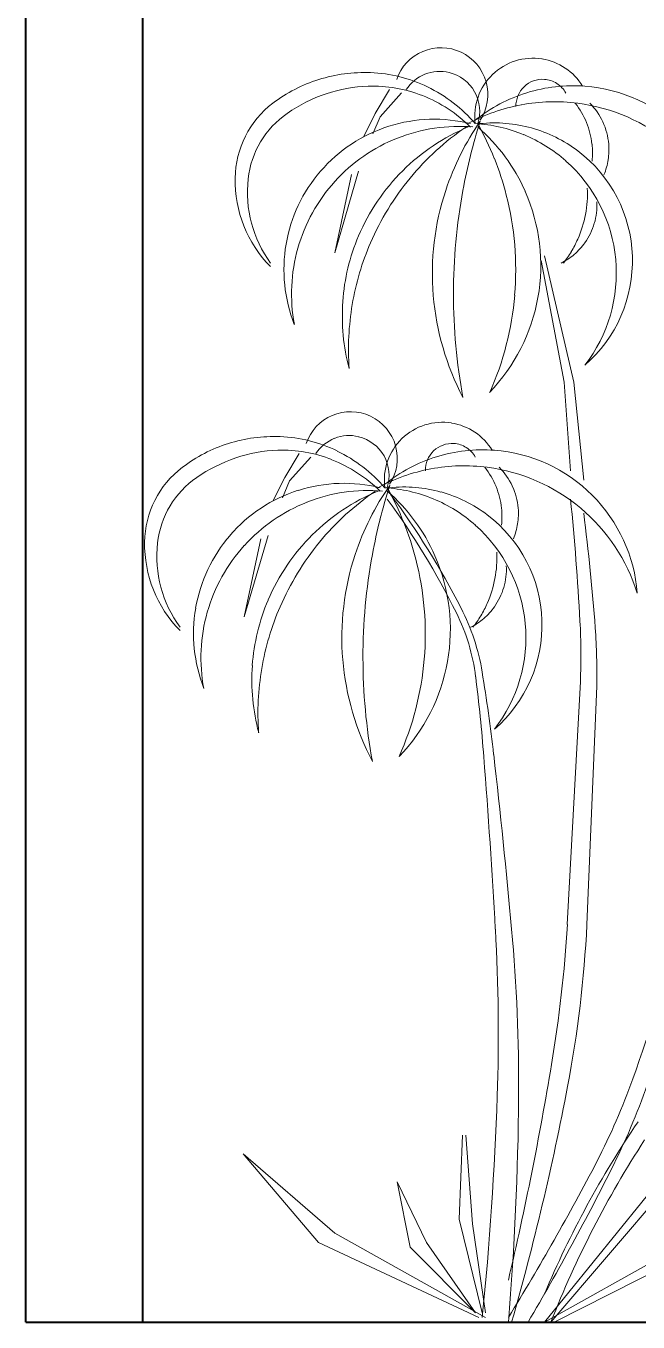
# Model space of a CAD drawing. Header units: millimetres. Extents: x 13204 to 24802, y 21209 to 40694.
# Drawn here: x 14871.1 to 14949.7, y 21393.8 to 21560.3 of the extents above; entities that cross this region are included whole.
import ezdxf

# ---------------------------------------------------------------- set-up
doc = ezdxf.new("R2010")
doc.units = ezdxf.units.MM
doc.linetypes.add('0', pattern=[0])
doc.layers.add('Paredes', color=1, linetype='Continuous', lineweight=40)
doc.layers.add('Vegetação', color=3, linetype='Continuous', lineweight=5)

# ---------------------------------------------------------------- blocks, each defined once
blk = doc.blocks.new('A$C28947A85')
at = {"layer": 'Vegetação', "color": 8, "linetype": '0'}
for p, q in [((-16.87, 163.18), (-16.87, 163.18)), ((-11.96, 163.08), (-11.96, 163.08)), ((-1.57, 162.2), (-1.57, 162.2)), ((-23.58, 160.46), (-23.58, 160.46)), ((-16.59, 160.24), (-16.59, 160.24)), ((-13.49, 160.46), (-13.49, 160.46)), ((-7.93, 160.2), (-7.93, 160.2)), ((1.42, 161.03), (1.42, 161.03)), ((-30.22, 159.57), (-30.22, 159.57)), ((-23.89, 158.71), (-23.89, 158.71)), ((-21.14, 158.27), (-22.97, 155.21)), ((-21.14, 158.27), (-21.14, 158.27)), ((-20.22, 159.58), (-20.22, 159.58)), ((-19, 158.27), (-19, 158.27)), ((-16.26, 158.62), (-16.26, 158.62)), ((-8.75, 159.27), (-8.75, 159.27)), ((-3.87, 158.65), (-3.87, 158.65)), ((-1.26, 159.58), (-1.26, 159.58)), ((0.33, 159.06), (0.33, 159.06)), ((3.63, 158.71), (3.63, 158.71)), ((3.94, 158.71), (3.94, 158.71)), ((-36.12, 156.52), (-36.12, 156.52)), ((-29.27, 157.73), (-29.27, 157.73)), ((-19.61, 157.84), (-22.36, 154.78)), ((-19.61, 157.84), (-19.61, 157.84)), ((-16.92, 157.5), (-16.92, 157.5)), ((-10.23, 157.98), (-10.23, 157.98)), ((-3.51, 157.87), (-3.51, 157.87)), ((1.49, 157.84), (1.49, 157.84)), ((2.71, 156.52), (2.71, 156.52)), ((3.02, 156.52), (3.02, 156.52)), ((4.55, 156.52), (4.55, 156.52)), ((-34.28, 155.21), (-34.28, 155.21)), ((-22.97, 155.21), (-24.5, 152.16)), ((-4.93, 156.09), (-4.93, 156.09)), ((-4.22, 156.32), (-4.22, 156.32)), ((-22.36, 154.78), (-23.28, 152.59)), ((-21.24, 153.57), (-21.24, 153.57)), ((-11.35, 153.47), (-11.35, 153.47)), ((-11.05, 153.9), (-11.05, 153.9)), ((-11.05, 153.47), (-11.05, 153.47)), ((-10.74, 153.9), (-10.74, 153.9)), ((-10.74, 153.47), (-10.74, 153.47)), ((-10.43, 153.47), (-10.43, 153.47)), ((-10.13, 154.34), (-10.13, 154.34)), ((-10.13, 153.9), (-10.13, 153.9)), ((-10.13, 153.9), (-10.13, 153.9)), ((-10.13, 153.9), (-10.13, 153.9)), ((-9.82, 153.9), (-9.82, 153.9)), ((-9.82, 153.9), (-9.82, 153.9)), ((-9.82, 153.47), (-9.82, 153.47)), ((-9.52, 154.34), (-9.52, 154.34)), ((-9.52, 153.9), (-9.52, 153.9)), ((-9.5, 154.2), (-9.5, 154.2)), ((-9.5, 154.2), (-9.5, 154.2)), ((-2.92, 153.35), (-2.92, 153.35)), ((4.15, 154.05), (4.15, 154.05)), ((6.24, 154.12), (6.24, 154.12)), ((-20.12, 152.04), (-20.12, 152.04)), ((-3.92, 152.48), (-3.92, 152.48)), ((-12.04, 149.93), (-12.04, 149.93)), ((3.02, 150.41), (3.02, 150.41)), ((4.85, 151.28), (4.85, 151.28)), ((4.91, 150.19), (4.91, 150.19)), ((6.99, 151.28), (6.99, 151.28)), ((-10.75, 149.8), (-10.75, 149.8)), ((-7.69, 149.43), (-7.69, 149.43)), ((-6.3, 149.65), (-6.3, 149.65)), ((1.49, 149.1), (1.49, 149.1)), ((4.85, 149.1), (4.85, 149.1)), ((6.92, 149.28), (6.92, 149.28)), ((-40.97, 146.92), (-40.97, 146.92)), ((-39.3, 146.81), (-39.3, 146.81)), ((-30, 147.79), (-30, 147.79)), ((-25.11, 147.79), (-28.17, 137.3)), ((-26.03, 147.35), (-28.17, 137.3)), ((-28.17, 146.48), (-28.17, 146.48)), ((-26.03, 147.35), (-26.03, 147.35)), ((-25.11, 147.79), (-25.11, 147.79)), ((-19.45, 147.85), (-19.45, 147.85)), ((-18.52, 146.9), (-18.52, 146.9)), ((6.38, 147.35), (6.38, 147.35)), ((-13.93, 145.34), (-13.93, 145.34)), ((-11.72, 145.34), (-11.72, 145.34)), ((-3.71, 145.16), (-3.71, 145.16)), ((4.24, 145.6), (4.24, 145.6)), ((-6.15, 144.73), (-6.15, 144.73)), ((5.46, 143.85), (5.46, 143.85)), ((4.01, 142.25), (4.01, 142.25)), ((5.14, 141.1), (5.14, 141.1)), ((-34.42, 138.42), (-34.42, 138.42)), ((-25.11, 139.48), (-25.11, 139.48)), ((-23.58, 138.61), (-23.58, 138.61)), ((3.02, 139.05), (3.02, 139.05)), ((3.94, 138.61), (3.94, 138.61)), ((-32.92, 137.91), (-32.92, 137.91)), ((-1.26, 136.92), (-1.26, 136.92)), ((-1.26, 136.92), (2.52, 120.71)), ((2.2, 137.46), (2.2, 137.46)), ((2.57, 137.11), (2.57, 137.11)), ((10.04, 136.86), (10.04, 136.86)), ((-36.42, 135.99), (-36.42, 135.99)), ((-36.42, 135.55), (-36.42, 135.55)), ((1.26, 120.71), (-1.68, 136.32)), ((0.88, 135.99), (0.88, 135.99)), ((1.18, 135.99), (1.18, 135.99)), ((7.89, 136.47), (7.89, 136.47)), ((-15.53, 131.82), (-15.53, 131.82)), ((-12.93, 132.04), (-12.93, 132.04)), ((-5.07, 131.87), (-5.07, 131.87)), ((-2.08, 131.58), (-2.08, 131.58)), ((-27.14, 131.07), (-27.14, 131.07)), ((-25.93, 130.69), (-25.93, 130.69)), ((-33.37, 128.12), (-33.37, 128.12)), ((-33.37, 128.12), (-33.37, 128.12)), ((-26.33, 122.44), (-26.33, 122.44)), ((-26.33, 122.44), (-26.33, 122.44)), ((3.94, 122.88), (3.94, 122.88)), ((3.94, 122.88), (3.94, 122.88)), ((2.1, 109.3), (1.26, 120.71)), ((2.52, 120.71), (3.78, 108.1)), ((-11.72, 118.75), (-11.72, 118.75)), ((-11.72, 118.75), (-11.72, 118.75)), ((-8.29, 119.38), (-8.29, 119.38)), ((-8.29, 119.38), (-8.29, 119.38)), ((-28.49, 116.43), (-28.49, 116.43)), ((-23.58, 116.33), (-23.58, 116.33)), ((-13.19, 115.45), (-13.19, 115.45)), ((-35.2, 113.71), (-35.2, 113.71)), ((-28.21, 113.49), (-28.21, 113.49)), ((-25.11, 113.71), (-25.11, 113.71)), ((-19.54, 113.44), (-19.54, 113.44)), ((-10.2, 114.28), (-10.2, 114.28)), ((-41.84, 112.82), (-41.84, 112.82)), ((-35.51, 111.96), (-35.51, 111.96)), ((-31.84, 112.83), (-31.84, 112.83)), ((-27.88, 111.87), (-27.88, 111.87)), ((-20.37, 112.51), (-20.37, 112.51)), ((-15.49, 111.89), (-15.49, 111.89)), ((-12.88, 112.83), (-12.88, 112.83)), ((-11.28, 112.3), (-11.28, 112.3)), ((-7.99, 111.96), (-7.99, 111.96)), ((-7.68, 111.96), (-7.68, 111.96)), ((-40.89, 110.98), (-40.89, 110.98)), ((-32.76, 111.52), (-34.59, 108.46)), ((-31.23, 111.08), (-33.98, 108.02)), ((-32.76, 111.52), (-32.76, 111.52)), ((-31.23, 111.08), (-31.23, 111.08)), ((-30.62, 111.52), (-30.62, 111.52)), ((-28.54, 110.75), (-28.54, 110.75)), ((-21.85, 111.23), (-21.85, 111.23)), ((-15.13, 111.12), (-15.13, 111.12)), ((-10.13, 111.08), (-10.13, 111.08)), ((-47.74, 109.77), (-47.74, 109.77)), ((-45.9, 108.46), (-45.9, 108.46)), ((-34.59, 108.46), (-36.12, 105.4)), ((-16.55, 109.34), (-16.55, 109.34)), ((-15.84, 109.57), (-15.84, 109.57)), ((-8.91, 109.77), (-8.91, 109.77)), ((-8.6, 109.77), (-8.6, 109.77)), ((-7.07, 109.77), (-7.07, 109.77)), ((2.1, 109.3), (2.1, 109.3)), ((-33.98, 108.02), (-34.89, 105.84)), ((-32.85, 106.81), (-32.85, 106.81)), ((-22.97, 106.71), (-22.97, 106.71)), ((-22.67, 107.15), (-22.67, 107.15)), ((-22.67, 106.71), (-22.67, 106.71)), ((-22.36, 107.15), (-22.36, 107.15)), ((-22.36, 106.71), (-22.36, 106.71)), ((-22.05, 106.71), (-22.05, 106.71)), ((-21.75, 107.59), (-21.75, 107.59)), ((-21.75, 107.15), (-21.75, 107.15)), ((-21.75, 107.15), (-21.75, 107.15)), ((-21.75, 107.15), (-21.75, 107.15)), ((-21.44, 107.15), (-21.44, 107.15)), ((-21.44, 107.15), (-21.44, 107.15)), ((-21.44, 106.71), (-21.44, 106.71)), ((-21.14, 107.59), (-21.14, 107.59)), ((-21.14, 107.15), (-21.14, 107.15)), ((-21.12, 107.45), (-21.12, 107.45)), ((-21.12, 107.45), (-21.12, 107.45)), ((-14.54, 106.59), (-14.54, 106.59)), ((-7.47, 107.3), (-7.47, 107.3)), ((-5.38, 107.37), (-5.38, 107.37)), ((-31.74, 105.29), (-31.74, 105.29)), ((-21.43, 105.69), (-21.43, 105.69)), ((-21.01, 106.29), (-21.01, 106.29)), ((-15.53, 105.72), (-15.53, 105.72)), ((2.1, 105.69), (2.1, 105.69)), ((4.88, 106.17), (4.88, 106.17)), ((-8.6, 103.65), (-8.6, 103.65)), ((-6.77, 104.53), (-6.77, 104.53)), ((-6.71, 103.44), (-6.71, 103.44)), ((-4.63, 104.53), (-4.63, 104.53)), ((3.4, 104.51), (3.4, 104.51)), ((3.78, 103.89), (3.78, 103.89)), ((-23.66, 103.18), (-23.66, 103.18)), ((-22.37, 103.05), (-22.37, 103.05)), ((-19.31, 102.68), (-19.31, 102.68)), ((-17.92, 102.9), (-17.92, 102.9)), ((-10.13, 102.34), (-10.13, 102.34)), ((-6.77, 102.34), (-6.77, 102.34)), ((-4.69, 102.53), (-4.69, 102.53)), ((-52.59, 100.16), (-52.59, 100.16)), ((-50.92, 100.05), (-50.92, 100.05)), ((-41.62, 101.03), (-41.62, 101.03)), ((-36.73, 101.03), (-39.79, 90.55)), ((-37.65, 100.6), (-39.79, 90.55)), ((-37.65, 100.6), (-37.65, 100.6)), ((-36.73, 101.03), (-36.73, 101.03)), ((-31.06, 101.1), (-31.06, 101.1)), ((-30.14, 100.15), (-30.14, 100.15)), ((-5.24, 100.6), (-5.24, 100.6)), ((-39.79, 99.72), (-39.79, 99.72)), ((-25.55, 98.58), (-25.55, 98.58)), ((-23.34, 98.58), (-23.34, 98.58)), ((-15.33, 98.41), (-15.33, 98.41)), ((-7.38, 98.85), (-7.38, 98.85)), ((-17.77, 97.97), (-17.77, 97.97)), ((-6.15, 97.1), (-6.15, 97.1)), ((-7.61, 95.5), (-7.61, 95.5)), ((-6.48, 94.35), (-6.48, 94.35)), ((10.66, 93.6), (10.66, 93.6)), ((10.66, 93.6), (10.66, 93.6)), ((-46.04, 91.67), (-46.04, 91.67)), ((-36.73, 92.73), (-36.73, 92.73)), ((-35.2, 91.86), (-35.2, 91.86)), ((-11.97, 91.7), (-11.97, 91.7)), ((-8.6, 92.29), (-8.6, 92.29)), ((-7.68, 91.86), (-7.68, 91.86)), ((-44.53, 91.16), (-44.53, 91.16)), ((-12.56, 91.08), (-12.56, 91.08)), ((-9.42, 90.71), (-9.42, 90.71)), ((-9.05, 90.36), (-9.05, 90.36)), ((-1.58, 90.11), (-1.58, 90.11)), ((3.31, 90.01), (3.31, 90.01)), ((-48.04, 89.24), (-48.04, 89.24)), ((-48.04, 88.8), (-48.04, 88.8)), ((-10.74, 89.24), (-10.74, 89.24)), ((-10.43, 89.24), (-10.43, 89.24)), ((-3.72, 89.72), (-3.72, 89.72)), ((5.26, 89.15), (5.26, 89.15)), ((-27.15, 85.06), (-27.15, 85.06)), ((-24.55, 85.29), (-24.55, 85.29)), ((-16.69, 85.12), (-16.69, 85.12)), ((-38.76, 84.31), (-38.76, 84.31)), ((-37.55, 83.94), (-37.55, 83.94)), ((-13.7, 84.82), (-13.7, 84.82)), ((-9.25, 83.47), (-9.25, 83.47)), ((-10.09, 82.87), (-10.09, 82.87)), ((1.68, 51.04), (3.36, 82.27)), ((5.46, 81.67), (4.2, 51.04)), ((5.46, 81.67), (5.46, 81.67)), ((-44.98, 81.37), (-44.98, 81.37)), ((-44.98, 81.37), (-44.98, 81.37)), ((-37.95, 75.69), (-37.95, 75.69)), ((-37.95, 75.69), (-37.95, 75.69)), ((-7.68, 76.13), (-7.68, 76.13)), ((-7.68, 76.13), (-7.68, 76.13)), ((-23.34, 71.99), (-23.34, 71.99)), ((-23.34, 71.99), (-23.34, 71.99)), ((-19.91, 72.63), (-19.91, 72.63)), ((-19.91, 72.63), (-19.91, 72.63)), ((-9.04, 72.59), (-9.04, 72.59)), ((-7.77, 72.87), (-7.77, 72.87)), ((-7.56, 50.44), (-7.56, 50.44)), ((-5.46, 50.44), (-5.46, 50.44)), ((1.68, 51.04), (1.68, 51.04)), ((-0.35, 33.09), (-0.35, 33.09)), ((1.72, 30.27), (1.72, 30.27)), ((10.08, 31.23), (10.08, 31.23)), ((-7.33, 29), (-7.33, 29)), ((-4.58, 28.93), (-4.58, 28.93)), ((10.76, 25.72), (10.76, 25.72)), ((-12.19, 13.21), (-11.77, 24.02)), ((-11.35, 24.02), (-11.35, 24.02)), ((-11.35, 24.02), (-10.51, 12.61)), ((-1.26, 0), (17.23, 22.82)), ((-30.26, 10.21), (-39.92, 21.62)), ((-39.92, 21.62), (-28.16, 11.41)), ((18.07, 21.62), (-0.42, 0)), ((5.48, 20.63), (5.48, 20.63)), ((7.63, 20.23), (7.63, 20.23)), ((-18.49, 9.61), (-20.17, 18.02)), ((-20.17, 18.02), (-20.17, 18.02)), ((-20.17, 18.02), (-16.39, 10.21)), ((-9.25, 1.2), (-12.19, 13.21)), ((-10.51, 12.61), (-8.83, 1.2)), ((-9.67, 0.6), (-30.26, 10.21)), ((-28.16, 11.41), (-8.83, 0.6)), ((-16.39, 10.21), (-10.09, 1.2)), ((-1.26, 0), (18.07, 10.81)), ((20.17, 10.21), (0, 0)), ((-10.09, 1.2), (-18.49, 9.61)), ((-5.88, 5.41), (-5.88, 5.41)), ((-1.26, 3.6), (-1.26, 3.6)), ((-10.09, 1.2), (-10.09, 1.2)), ((-9.67, 0.6), (-9.67, 0.6)), ((-9.25, 1.2), (-9.25, 1.2)), ((-9.25, 0.6), (-9.25, 0.6)), ((-5.88, 0.6), (-5.88, 0.6)), ((-5.88, 0), (-5.88, 0)), ((-5.46, 0), (-5.46, 0)), ((-3.36, 0), (-3.36, 0)), ((-1.26, 0), (-1.26, 0)), ((-1.26, 0), (-1.26, 0)), ((-0.42, 0), (-0.42, 0))]:
    blk.add_line(p, q, dxfattribs=at)
for centre, major_axis, start_param, end_param in [((-14.54, 157.66), (4.24, 4.24), 1.184822, 2.028826), ((-14.53, 157.65), (-4.24, 4.24), -1.227403, -0.384549), ((-14.53, 157.65), (-4.24, 4.24), 4.199385, 5.056468), ((-2.74, 154.85), (-5.27, 5.27), -0.943714, -0.015486), ((-2.75, 154.83), (-5.28, 5.28), -1.376614, -0.944009), ((-24.34, 140.81), (-13.9, 13.9), -0.823886, -0.481506), ((-24.28, 142.17), (-12.94, 12.94), -1.239062, -0.823736), ((-14.7, 155.47), (-3.63, 3.63), -0.407151, 0.207921), ((-14.7, 155.49), (3.62, 3.62), 0.546421, 1.16412), ((-14.7, 155.48), (-3.63, 3.63), 4.437479, 5.25966), ((-2.74, 154.85), (-5.27, 5.27), -0.015007, 0.912731), ((-2.73, 154.86), (-5.26, 5.26), 4.471211, 4.905749), ((-24.46, 141.18), (13.63, 13.63), 1.089146, 1.43536), ((-23.2, 139.72), (-13.44, 13.44), -0.749389, -0.460643), ((-23.26, 141.58), (-12.12, 12.12), -1.164696, -0.748918), ((-24.7, 141.3), (-13.62, 13.62), 4.640028, 5.04444), ((-14.53, 157.65), (-4.25, 4.25), 3.34379, 4.199828), ((-1.5, 156.16), (-2.42, 2.42), -0.024034, 0.807492), ((-1.5, 156.16), (-2.43, 2.43), -0.855582, -0.024193), ((2.4, 138.83), (-14.1, 14.1), -0.862538, -0.484217), ((-1.51, 156.16), (-2.43, 2.43), -1.350697, -0.856654), ((-1.51, 156.15), (-2.43, 2.43), 4.437563, 4.930835), ((2.4, 138.83), (14.1, 14.1), 6.283067, 6.991386), ((-28.68, 146.74), (-8.69, 8.69), -0.135694, 0.770973), ((-22.91, 138.78), (-14.14, 14.14), -0.461542, -0.179983), ((-23.82, 140.19), (13.18, 13.18), 0.007419, 0.405928), ((-14.69, 155.48), (-3.62, 3.62), 3.614034, 4.437784), ((2.38, 138.87), (-14.07, 14.07), -0.484535, -0.105458), ((0.04, 133.41), (-16.48, 16.48), -0.913408, -0.601334), ((-5.33, 150.18), (7.24, 7.24), 5.886017, 6.166083), ((0.05, 133.42), (16.47, 16.47), 0.087306, 0.65752), ((-1.41, 150.55), (5.97, 5.97), 5.934879, 6.284789), ((-27.57, 145.5), (8.35, 8.35), 1.390041, 2.245482), ((0.03, 133.48), (-16.43, 16.43), -0.601437, -0.288468), ((-15.4, 135.18), (-13.64, 13.64), -0.478163, 0.073056), ((-15.39, 135.18), (13.64, 13.64), 0.54179, 1.092989), ((-12.24, 132.05), (-15.2, 15.2), -0.869359, -0.409947), ((-0.9, 129.19), (18.61, 18.61), 1.181424, 1.567877), ((8.23, 124.89), (24.49, 24.49), 1.386002, 1.667482), ((18.42, 134.72), (-24.07, 24.07), 0.176136, 0.322166), ((59.68, 132.22), (-51.33, 51.33), 0.477741, 0.5407), ((-11.28, 134.64), (-13.65, 13.65), -1.177131, -0.845329), ((-43.77, 134.98), (27.48, 27.48), 5.878747, 6.006238), ((-25.24, 135.71), (16.63, 16.63), 6.132638, 6.353665), ((-7.68, 136.29), (12.52, 12.52), 0.513282, 0.889428), ((-7.69, 136.25), (12.55, 12.55), 0.137912, 0.513274), ((-5.35, 150.18), (7.25, 7.25), 5.605335, 5.884983), ((-1.39, 150.56), (5.95, 5.95), 5.583073, 5.934044), ((-12.25, 132.07), (-15.18, 15.18), -0.410105, 0.049862), ((-11.27, 134.7), (13.61, 13.61), 0.060257, 0.393052), ((18.67, 134.58), (24.27, 24.27), 1.892644, 2.03751), ((-7.68, 136.27), (-12.54, 12.54), 3.960376, 4.84992), ((-5.32, 150.18), (-7.24, 7.24), 3.92756, 4.034443), ((-5.36, 150.2), (7.27, 7.27), 5.39059, 5.497138), ((-1.42, 150.57), (-5.97, 5.97), 3.773538, 4.01135), ((59.2, 132.28), (-50.99, 50.99), 0.539951, 0.603352), ((-43.39, 135.15), (27.19, 27.19), 5.749575, 5.878442), ((-25.36, 135.64), (-16.73, 16.73), 4.341331, 4.561054), ((-11.28, 134.68), (-13.62, 13.62), 4.020092, 4.772846), ((-1.51, 150.6), (6.04, 6.04), 5.106378, 5.341808), ((-25.09, 146.68), (11.24, 11.24), 2.34158, 3.132332), ((-23.96, 145.1), (-10.91, 10.91), 0.674472, 1.416648), ((-15.4, 135.17), (13.65, 13.65), 1.643713, 2.186848), ((-12.23, 132.04), (15.2, 15.2), 1.620438, 2.080005), ((-0.93, 129.21), (18.58, 18.58), 1.567481, 1.954413), ((8.22, 124.89), (24.49, 24.49), 1.667348, 1.948828), ((18.52, 134.65), (24.16, 24.16), 2.038179, 2.439331), ((60.29, 132.04), (-51.78, 51.78), 0.602836, 0.785443), ((-25.26, 135.7), (-16.64, 16.64), 3.751027, 4.340955), ((-10.19, 144.91), (-10.22, 10.22), 3.742133, 3.974874), ((-43.51, 135.12), (-27.27, 27.27), 3.842715, 4.178714), ((-2.88, 143.43), (5.91, 5.91), 5.215012, 5.548013), ((-10.28, 144.92), (10.28, 10.28), 5.081863, 5.313208), ((-2.88, 143.45), (-5.91, 5.91), 3.30967, 3.64267), ((-15.4, 135.17), (-13.65, 13.65), 0.615981, 1.159037), ((-0.93, 129.19), (-18.59, 18.59), 0.383119, 0.714077), ((8.23, 124.88), (24.5, 24.5), 1.948668, 2.187641), ((-10.69, 145.16), (-10.61, 10.61), 3.388586, 3.507706), ((-2.92, 143.49), (5.95, 5.95), 4.637524, 4.879099), ((-12.26, 132.05), (15.18, 15.18), 2.079955, 2.540242), ((-2.9, 143.5), (-5.95, 5.95), 2.8217, 3.063628), ((-10.29, 144.96), (-10.3, 10.3), 3.263626, 3.386404), ((-7.68, 136.27), (12.53, 12.53), 4.641402, 5.531226), ((-11.29, 134.69), (13.62, 13.62), 4.838231, 5.590624), ((18.52, 134.66), (24.16, 24.16), 2.439418, 2.840528), ((60.24, 132.03), (-51.74, 51.74), 0.785329, 0.968019), ((-43.51, 135.12), (-27.28, 27.28), 3.5067, 3.842635), ((-25.27, 135.71), (-16.65, 16.65), 3.161062, 3.75069), ((-0.93, 129.18), (-18.58, 18.58), 0.713515, 1.044524), ((8.26, 124.87), (-24.52, 24.52), 0.616852, 0.855535), ((-26.15, 110.9), (4.25, 4.25), 0.343624, 1.186151), ((-26.15, 110.9), (4.25, 4.25), 1.185803, 2.028526), ((-26.14, 110.9), (4.24, 4.24), 5.769633, 6.627285), ((-14.36, 108.1), (5.27, 5.27), 0.62744, 1.555352), ((-14.36, 108.09), (-5.27, 5.27), -1.376899, -0.943538), ((-35.96, 94.08), (13.89, 13.89), 0.746781, 1.089471), ((-35.91, 95.37), (-12.98, 12.98), -1.238549, -0.824185), ((-26.31, 108.72), (-3.63, 3.63), -0.40709, 0.207962), ((-26.32, 108.73), (3.62, 3.62), 0.547711, 1.163671), ((-26.32, 108.72), (3.62, 3.62), 6.008434, 6.830948), ((-14.36, 108.1), (5.27, 5.27), 1.555266, 2.483598), ((-14.37, 108.09), (5.28, 5.28), 6.0427, 6.475757), ((-36.09, 94.46), (13.6, 13.6), 1.088818, 1.435632), ((-34.82, 92.94), (-13.46, 13.46), -0.749307, -0.460923), ((-34.88, 94.85), (-12.11, 12.11), -1.164875, -0.748737), ((-36.3, 94.57), (-13.6, 13.6), 4.639658, 5.04458), ((-26.16, 110.9), (4.25, 4.25), 4.915004, 5.770296), ((-13.12, 109.41), (2.42, 2.42), 1.546586, 2.378288), ((-13.12, 109.41), (-2.42, 2.42), -0.856169, -0.02354), ((-9.22, 92.09), (-14.09, 14.09), -0.862691, -0.484238), ((-13.13, 109.4), (-2.43, 2.43), -1.350727, -0.857291), ((-13.13, 109.41), (2.43, 2.43), 6.008051, 6.502626), ((-9.22, 92.08), (-14.1, 14.1), 4.712241, 5.420703), ((-34.5, 91.96), (14.18, 14.18), 1.109628, 1.39032), ((-35.44, 93.43), (13.18, 13.18), 0.007466, 0.405986), ((-26.32, 108.73), (3.62, 3.62), 5.185334, 6.008167), ((-9.22, 92.09), (14.09, 14.09), 1.086638, 1.465095), ((-11.57, 86.67), (16.47, 16.47), 0.657482, 0.969678), ((-40.31, 99.98), (8.69, 8.69), 1.434697, 2.341664), ((-39.18, 98.74), (-8.36, 8.36), -0.180126, 0.674305), ((-11.57, 86.67), (16.47, 16.47), 0.969746, 1.281952), ((-16.95, 103.43), (7.24, 7.24), 5.885408, 6.165523), ((-11.57, 86.67), (16.47, 16.47), 0.087206, 0.657446), ((-13.02, 103.8), (5.96, 5.96), 5.934945, 6.285209), ((-27.01, 88.41), (-13.66, 13.66), -0.477848, 0.072859), ((-27.01, 88.42), (-13.64, 13.64), -1.029006, -0.477814), ((-23.86, 85.3), (-15.2, 15.2), -0.869376, -0.409912), ((-12.51, 82.44), (18.6, 18.6), 1.181554, 1.567977), ((-3.41, 78.15), (24.48, 24.48), 1.385844, 1.667495), ((6.92, 87.89), (24.17, 24.17), 1.747115, 1.892557), ((49.02, 85.18), (52.04, 52.04), 2.048857, 2.110979), ((-22.89, 87.93), (-13.61, 13.61), -1.177715, -0.845012), ((-55.39, 88.23), (-27.48, 27.48), 4.307949, 4.435413), ((-36.89, 88.93), (-16.66, 16.66), 4.561899, 4.782562), ((-19.3, 89.54), (12.52, 12.52), 0.51322, 0.88961), ((-19.31, 89.49), (12.56, 12.56), 0.137862, 0.513054), ((-16.99, 103.42), (7.27, 7.27), 5.605463, 5.884532), ((-13.04, 103.8), (5.97, 5.97), 5.583851, 5.933658), ((-23.85, 85.29), (15.2, 15.2), 1.160901, 1.620231), ((-103.67, 45.77), (-71.95, 71.95), 4.388465, 4.556687), ((-109.01, 41.65), (77.21, 77.21), 5.973942, 6.131384), ((-22.91, 87.9), (13.64, 13.64), 0.06091, 0.393037), ((-334.73, 71.87), (239.37, 239.37), 5.551379, 5.59786), ((-9.23, 92.07), (14.11, 14.11), 5.574692, 6.282817), ((-19.3, 89.52), (12.54, 12.54), 5.531282, 6.420638), ((-16.72, 103.44), (-7.08, 7.08), 3.927074, 4.03635), ((-16.75, 103.44), (7.1, 7.1), 5.388387, 5.49733), ((-13.01, 103.82), (5.95, 5.95), 5.34347, 5.582332), ((-11.59, 86.66), (16.48, 16.48), 5.800169, 6.370098), ((-296.23, 66.31), (-213.8, 213.8), 4.002604, 4.051607), ((6.88, 87.9), (-24.14, 24.14), 0.321576, 0.467216), ((48.5, 85.34), (51.65, 51.65), 2.111298, 2.173868), ((-55.14, 88.36), (27.28, 27.28), 5.749756, 5.878181), ((-36.92, 88.92), (-16.68, 16.68), 4.341353, 4.561692), ((-22.89, 87.93), (-13.61, 13.61), 4.020009, 4.773015), ((-13.1, 103.84), (6.01, 6.01), 5.105901, 5.342067), ((-36.7, 99.93), (11.24, 11.24), 2.341739, 3.13239), ((-35.59, 98.34), (-10.91, 10.91), 0.674338, 1.416901), ((-27.01, 88.41), (13.65, 13.65), 1.6439, 2.186701), ((-12.51, 82.43), (-18.61, 18.61), -0.003109, 0.38318), ((-3.38, 78.12), (24.5, 24.5), 1.667406, 1.948738), ((-23.87, 85.31), (15.19, 15.19), 1.620398, 2.080375), ((6.87, 87.9), (-24.14, 24.14), 0.467255, 0.868735), ((48.64, 85.29), (51.76, 51.76), 2.1736, 2.356262), ((-36.87, 88.94), (16.64, 16.64), 5.321829, 5.911753), ((-21.9, 98.16), (10.28, 10.28), 5.313855, 5.545195), ((-55.15, 88.36), (-27.29, 27.29), 3.842933, 4.178673), ((-14.5, 96.69), (5.91, 5.91), 5.214315, 5.547411), ((-21.86, 98.16), (-10.25, 10.25), 3.510322, 3.742358), ((-14.49, 96.69), (-5.9, 5.9), 3.30951, 3.642713), ((-27.02, 88.42), (13.64, 13.64), 2.186762, 2.730015), ((-12.54, 82.43), (18.59, 18.59), 1.953754, 2.284656), ((-3.35, 78.12), (24.53, 24.53), 1.948895, 2.187511), ((-36.64, 78.97), (19.63, 19.63), 5.66057, 5.973755), ((-21.94, 98.21), (10.32, 10.32), 4.958125, 5.080607), ((-14.52, 96.73), (-5.94, 5.94), 3.066055, 3.308146), ((-23.89, 85.3), (-15.18, 15.18), 0.509149, 0.969623), ((-35.46, 79.7), (-18.08, 18.08), 4.05156, 4.388368), ((-14.49, 96.71), (5.92, 5.92), 4.392239, 4.635357), ((-21.96, 98.24), (-10.34, 10.34), 3.263722, 3.386023), ((-19.3, 89.52), (12.54, 12.54), 4.641481, 5.530885), ((-78.71, 85.58), (58.08, 58.08), 5.457477, 5.551668), ((-22.9, 87.93), (13.62, 13.62), 4.837921, 5.590664), ((-72.11, 83.35), (54.86, 54.86), 5.476115, 5.572604), ((6.89, 87.9), (-24.15, 24.15), 0.868472, 1.269786), ((48.63, 85.28), (51.75, 51.75), 2.35612, 2.538805), ((-55.11, 88.37), (27.26, 27.26), 5.077321, 5.413485), ((-12.53, 82.43), (18.59, 18.59), 2.284429, 2.615259), ((-3.35, 78.12), (24.53, 24.53), 2.187661, 2.426329), ((-36.88, 88.96), (-16.65, 16.65), 3.16083, 3.750623), ((-226.19, 47.87), (155.45, 155.45), 5.611774, 5.660459), ((-231.46, 55.26), (-157.75, 157.75), 4.004753, 4.051078), ((-1017.47, -5.91), (715.22, 715.22), 5.553531, 5.575477), ((-975.82, -38.03), (-688.99, 688.99), 4.017918, 4.04106), ((-247.46, 37.07), (169.9, 169.9), 5.464216, 5.553483), ((-221.47, 30.76), (153.37, 153.37), 5.489346, 5.588658), ((-173.09, 61.74), (-123.82, 123.82), 3.762611, 3.865861), ((-148.84, 58.77), (-108.35, 108.35), 3.739885, 3.876526), ((-598.81, 245.94), (456.54, 456.54), 5.158778, 5.189824), ((-422.99, 103.14), (302.93, 302.93), 5.267615, 5.333523), ((-330.98, 93.26), (-239.43, 239.43), 3.647951, 3.739863), ((-67.02, 58.43), (-57.81, 57.81), 3.446424, 3.587807), ((-69.42, 58.58), (60.86, 60.86), 5.035998, 5.174386), ((-431.02, 43.35), (299.77, 299.77), 5.396765, 5.463931), ((-396.66, 32.17), (-277.26, 277.26), 3.844858, 3.918734), ((116.12, -45.88), (-90.07, 90.07), 0.188533, 0.386465), ((119.04, -46.64), (-90.68, 90.68), 0.207696, 0.413165), ((-283.69, 171.46), (-230.62, 230.62), 3.375585, 3.446225), ((-279.22, 163.03), (226.58, 226.58), 4.964021, 5.035897)]:
    blk.add_ellipse(centre, major_axis=major_axis, ratio=1, start_param=start_param, end_param=end_param, dxfattribs=at)

msp = doc.modelspace()

# ---------------------------------------------------------------- linework, layer by layer
at = {"layer": 'Paredes'}
for p, q in [((14871.1, 21393.84), (14871.1, 21703.84)), ((14886.1, 21393.84), (14886.1, 21703.84)), ((14871.1, 21393.84), (16871.1, 21393.84))]:
    msp.add_line(p, q, dxfattribs=at)

# ---------------------------------------------------------------- block references
msp.add_blockref('A$C28947A85', (14938.93, 21393.84), dxfattribs=at)

doc.saveas('drawing.dxf')
